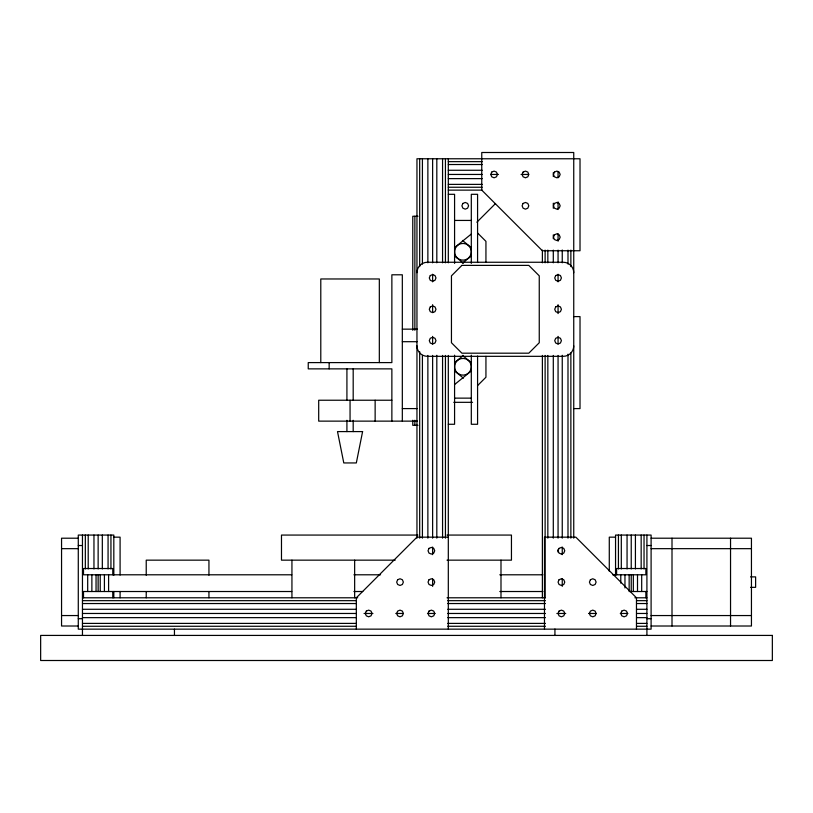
<?xml version="1.0" encoding="UTF-8"?>
<svg xmlns="http://www.w3.org/2000/svg" width="813" height="813" viewBox="0 0 813 813"><rect width="100%" height="100%" fill="white"/><g stroke="black" fill="none" stroke-linecap="round" stroke-linejoin="round"><path stroke-width="1.22" d="M403.36 613.469L402.384 615.827L400.016 616.813L397.659 615.827L396.673 613.469L397.659 611.102L400.016 610.126L402.384 611.102L403.36 613.469L395.768 613.469M596.112 613.469L595.136 615.827L592.768 616.813L590.401 615.827L589.425 613.469L590.401 611.102L592.768 610.126L595.136 611.102L596.112 613.469L588.571 613.469M476.845 222.223L495.564 203.504M477.577 385.596L485.94 377.232L485.94 356.328M454.579 247.619L471.306 234.032M462.455 263.168L471.306 255.983M454.579 362.598L463.44 355.403M454.579 384.549L471.306 370.962M432.628 343.99L434.996 343.015L435.981 340.647L434.996 338.279L432.628 337.304L430.27 338.279L429.284 340.647L430.27 343.015L432.628 343.99L432.628 336.409M558.064 343.99L560.431 343.015L561.407 340.647L560.431 338.279L558.064 337.304L555.706 338.279L554.72 340.647L555.706 343.015L558.064 343.99L558.064 336.409M448.309 161.645L482.18 161.645M448.309 164.521L482.18 164.521M448.309 170.263L482.18 170.263M448.309 174.449L482.18 174.449M490.961 174.449L498.481 174.449M521.062 174.449L528.592 174.449M448.309 178.626L482.18 178.626M448.309 184.378L482.18 184.378M448.309 187.254L482.18 187.254M448.309 190.13L482.18 190.13M448.309 194.307L454.579 194.307L454.579 263.392M417.994 216.258L412.77 216.258L412.77 330.291M454.579 220.435L471.306 220.435M573.744 316.603L580.015 316.603L580.015 408.593L573.744 408.593M402.323 329.153L417.415 329.153M402.323 341.694L417.079 341.694M454.579 398.136L471.306 398.136M391.866 400.23L318.696 400.23L318.696 421.134L417.415 421.134M453.745 402.323L472.566 402.323M402.323 408.593L417.079 408.593M448.309 424.274L454.579 424.274L454.579 355.19M417.994 425.311L412.77 425.311L412.77 420.25M417.943 535.066L281.481 535.066L281.481 560.157L395.199 560.157M447.008 535.066L511.448 535.066L511.448 560.157L447.008 560.157M113.82 537.159L120.09 537.159L120.09 575.055M448.309 537.159L416.957 537.159L356.328 597.789L356.328 629.15M615.553 537.159L609.283 537.159L609.283 571.265M78.282 538.206L61.554 538.206L61.554 626.01L78.282 626.01M651.101 538.206L751.446 538.206L751.446 626.01L651.101 626.01M78.282 545.523L82.459 545.523M646.914 545.523L651.101 545.523M61.554 548.663L78.282 548.663M651.101 548.663L751.446 548.663M291.755 574.791L83.505 574.791L83.505 568.521L112.773 568.521L112.773 574.791M353.909 574.791L380.545 574.791M499.782 574.791L542.901 574.791M612.667 574.791L645.868 574.791L645.868 568.521L616.6 568.521L616.6 574.791M750.541 576.884L755.623 576.884L755.623 587.332L750.541 587.332M82.459 591.518L291.755 591.518M353.909 591.518L362.781 591.518M499.782 591.518L542.901 591.518M646.914 591.518L629.15 591.518L629.15 574.791M82.459 597.789L357.71 597.789M447.059 597.789L545.442 597.789M634.892 597.789L646.914 597.789M82.459 600.665L356.44 600.665M447.77 600.665L545.442 600.665M636.772 600.665L646.914 600.665M82.459 603.541L356.44 603.541M447.77 603.541L545.442 603.541M636.772 603.541L646.914 603.541M82.459 609.283L356.44 609.283M447.77 609.283L545.442 609.283M636.772 609.283L646.914 609.283M82.459 613.469L356.44 613.469M364.051 613.469L372.933 613.469M427.475 613.469L435.087 613.469M447.77 613.469L545.442 613.469M556.854 613.469L565.736 613.469M620.278 613.469L627.89 613.469M636.772 613.469L646.914 613.469M61.554 615.553L78.282 615.553M651.101 615.553L751.446 615.553M82.459 617.646L356.44 617.646M447.77 617.646L545.442 617.646M636.772 617.646L646.914 617.646M78.282 618.693L82.459 618.693M646.914 618.693L651.101 618.693M82.459 623.398L356.44 623.398M447.77 623.398L545.442 623.398M636.772 623.398L646.914 623.398M82.459 626.274L356.44 626.274M447.77 626.274L545.442 626.274M636.772 626.274L646.914 626.274M462.455 240.424L471.306 247.619M454.579 255.983L463.44 263.168M462.455 355.403L471.306 362.598M454.579 370.962L463.44 378.157M477.577 232.985L485.94 241.349L485.94 262.253M730.541 538.206L730.541 626.01M672.005 538.206L672.005 626.01M646.914 535.066L646.914 635.42M645.868 591.518L645.868 597.789M644.038 535.066L644.038 568.937M641.691 574.791L641.691 591.518M641.162 535.066L641.162 568.937M637.504 574.791L637.504 591.518M636.467 629.15L636.467 597.789L575.838 537.159L544.476 537.159L544.476 629.15M635.42 535.066L635.42 568.937M633.327 574.791L633.327 591.518M631.234 535.066L631.234 568.937M631.234 574.791L631.234 591.518M627.057 535.066L627.057 568.937M624.963 574.791L624.963 587.931M621.305 535.066L621.305 568.937M620.786 574.791L620.786 583.155M618.429 535.066L618.429 568.937M615.553 575.208L615.553 535.066L651.101 535.066L651.101 629.15L78.282 629.15L78.282 535.066L113.82 535.066L113.82 575.208M573.744 538.155L573.744 152.498L481.763 152.498L481.763 190.13L542.383 250.75L580.015 250.75L580.015 158.769L416.957 158.769L416.957 538.155M570.868 250.119L570.868 266.623M570.868 352.903L570.868 538.155M567.992 250.119L567.992 264.083M567.992 354.173L567.992 538.155M562.25 249.987L562.25 262.812M562.25 355.301L562.25 538.155M562.25 547.007L562.25 554.649M562.25 578.744L562.25 586.366M558.064 171.452L558.064 177.803M558.064 201.909L558.064 209.52M558.064 233.626L558.064 241.237M558.064 250.119L558.064 262.812M558.064 274.235L558.064 281.847M558.064 304.682L558.064 313.564M558.064 355.433L558.064 538.155M558.064 549.568L558.064 552.108M554.933 629.038L554.933 635.42M553.297 172.722L553.297 176.533M553.297 203.179L553.297 208.25M553.297 234.896L553.297 238.707M553.297 250.119L553.297 262.812M553.297 355.433L553.297 538.155M547.84 250.119L547.84 262.812M547.84 355.433L547.84 538.155M545.116 250.119L545.116 262.812M545.116 355.433L545.116 597.789M542.383 250.119L542.383 262.812M542.383 355.433L542.383 597.789M500.991 560.157L500.991 597.789M477.577 262.538L477.577 194.307L471.306 194.307L471.306 263.392M477.577 356.043L477.577 424.274L471.306 424.274L471.306 355.19M448.309 158.769L448.309 262.812M448.309 355.433L448.309 629.15M445.433 158.769L445.433 262.812M445.433 355.433L445.433 538.155M442.567 158.769L442.567 262.812M442.567 355.433L442.567 538.155M436.815 158.769L436.815 262.812M436.815 355.301L436.815 538.155M432.628 158.769L432.628 262.812M432.628 274.235L432.628 281.847M432.628 304.682L432.628 312.294M432.628 355.433L432.628 538.155M432.628 547.037L432.628 554.649M432.628 578.754L432.628 586.366M427.872 158.769L427.872 262.812M427.872 355.433L427.872 538.155M422.414 158.769L422.414 264.083M422.414 355.433L422.414 538.155M419.681 158.769L419.681 266.623M419.681 351.633L419.681 538.155M414.864 216.258L414.864 330.291M414.864 420.25L414.864 425.311M402.323 421.134L402.323 274.794L391.866 274.794L391.866 362.598L308.239 362.598L308.239 368.868L391.866 368.868L391.866 421.134M379.325 362.598L379.325 278.971L320.789 278.971L320.789 362.598M375.139 400.23L375.139 421.134M354.651 560.157L354.651 597.789M353.188 368.868L353.188 400.23M353.188 420.301L353.188 431.591M350.057 400.23L350.057 421.134M346.917 368.868L346.917 400.23M346.917 420.301L346.917 431.591M329.153 362.598L329.153 368.868M291.938 560.157L291.938 597.789M208.941 575.208L208.941 560.157L146.228 560.157L146.228 575.208M208.941 591.518L208.941 597.789M174.449 629.15L174.449 635.42M146.228 591.518L146.228 597.789M120.09 591.468L120.09 597.789M113.82 591.468L113.82 597.789M112.773 591.518L112.773 597.789M110.944 535.066L110.944 568.937M108.596 574.791L108.596 591.518M108.068 535.066L108.068 568.937M104.41 574.791L104.41 591.518M102.326 535.066L102.326 568.937M100.233 574.791L100.233 591.518M98.139 535.066L98.139 568.937M98.139 574.791L98.139 591.518M96.046 574.791L96.046 591.518M93.962 535.066L93.962 568.937M91.869 574.791L91.869 591.518M88.211 535.066L88.211 568.937M87.692 574.791L87.692 591.518M85.335 535.066L85.335 568.937M83.505 591.518L83.505 597.789M82.459 535.066L82.459 635.42M416.957 345.871A10.457 10.457 0 0 0 427.404 356.328L563.297 356.328A10.457 10.457 0 0 0 573.744 345.871M416.957 272.701A10.457 10.457 0 0 1 427.404 262.253L563.297 262.253A10.457 10.457 0 0 1 573.744 272.701M362.598 431.591L356.328 462.943L343.787 462.943L337.507 431.591L362.598 431.591M430.27 275.566L429.284 277.934L430.27 280.292L432.628 281.278L434.996 280.292L435.981 277.934L434.996 275.566L432.628 274.581L430.27 275.566M462.882 203.443L461.896 205.801L462.882 208.169L465.249 209.154L467.607 208.169L468.593 205.801L467.607 203.443L465.249 202.457L462.882 203.443M430.27 306.928L429.284 309.286L430.27 311.653L432.628 312.629L434.996 311.653L435.981 309.286L434.996 306.928L432.628 305.942L430.27 306.928M491.733 172.082L490.747 174.449L491.733 176.807L494.091 177.793L496.458 176.807L497.444 174.449L496.458 172.082L494.091 171.106L491.733 172.082M523.084 172.082L522.109 174.449L523.084 176.807L525.452 177.793L527.82 176.807L528.796 174.449L527.82 172.082L525.452 171.106L523.084 172.082M523.084 203.443L522.109 205.801L523.084 208.169L525.452 209.154L527.82 208.169L528.796 205.801L527.82 203.443L525.452 202.457L523.084 203.443M366.297 611.102L365.311 613.469L366.297 615.827L368.665 616.813L371.023 615.827L372.008 613.469L371.023 611.102L368.665 610.126L366.297 611.102M554.446 172.082L553.47 174.449L554.446 176.807L556.814 177.793L559.181 176.807L560.157 174.449L559.181 172.082L556.814 171.106L554.446 172.082M397.659 579.74L396.673 582.108L397.659 584.476L400.016 585.451L402.384 584.476L403.36 582.108L402.384 579.74L400.016 578.765L397.659 579.74M554.446 203.443L553.47 205.801L554.446 208.169L556.814 209.154L559.181 208.169L560.157 205.801L559.181 203.443L556.814 202.457L554.446 203.443M554.446 234.794L553.47 237.162L554.446 239.53L556.814 240.506L559.181 239.53L560.157 237.162L559.181 234.794L556.814 233.819L554.446 234.794M429.01 548.389L428.034 550.747L429.01 553.114L431.378 554.09L433.746 553.114L434.721 550.747L433.746 548.389L431.378 547.403L429.01 548.389M429.01 579.74L428.034 582.108L429.01 584.476L431.378 585.451L433.746 584.476L434.721 582.108L433.746 579.74L431.378 578.765L429.01 579.74M555.706 275.566L554.72 277.934L555.706 280.292L558.064 281.278L560.431 280.292L561.407 277.934L560.431 275.566L558.064 274.581L555.706 275.566M429.01 611.102L428.034 613.469L429.01 615.827L431.378 616.813L433.746 615.827L434.721 613.469L433.746 611.102L431.378 610.126L429.01 611.102M555.706 306.928L554.72 309.286L555.706 311.653L558.064 312.629L560.431 311.653L561.407 309.286L560.431 306.928L558.064 305.942L555.706 306.928M559.049 548.389L558.064 550.747L559.049 553.114L561.407 554.09L563.775 553.114L564.761 550.747L563.775 548.389L561.407 547.403L559.049 548.389M559.049 579.74L558.064 582.108L559.049 584.476L561.407 585.451L563.775 584.476L564.761 582.108L563.775 579.74L561.407 578.765L559.049 579.74M559.049 611.102L558.064 613.469L559.049 615.827L561.407 616.813L563.775 615.827L564.761 613.469L563.775 611.102L561.407 610.126L559.049 611.102M590.401 579.74L589.425 582.108L590.401 584.476L592.768 585.451L595.136 584.476L596.112 582.108L595.136 579.74L592.768 578.765L590.401 579.74M621.762 611.102L620.786 613.469L621.762 615.827L624.13 616.813L626.498 615.827L627.473 613.469L626.498 611.102L624.13 610.126L621.762 611.102M461.896 265.384L451.449 275.841L451.449 342.74L461.896 353.188L528.796 353.188L539.253 342.74L539.253 275.841L528.796 265.384L461.896 265.384M772.35 635.42L40.65 635.42L40.65 660.502L772.35 660.502L772.35 635.42M458.766 374.021A8.364 8.364 0 0 0 471.306 366.775A8.364 8.364 0 0 0 458.766 359.539A8.364 8.364 0 0 0 458.766 374.021M457.028 257.711A8.364 8.364 0 0 0 471.022 253.961A8.364 8.364 0 0 0 460.778 243.717A8.364 8.364 0 0 0 457.028 257.711"/></g></svg>
